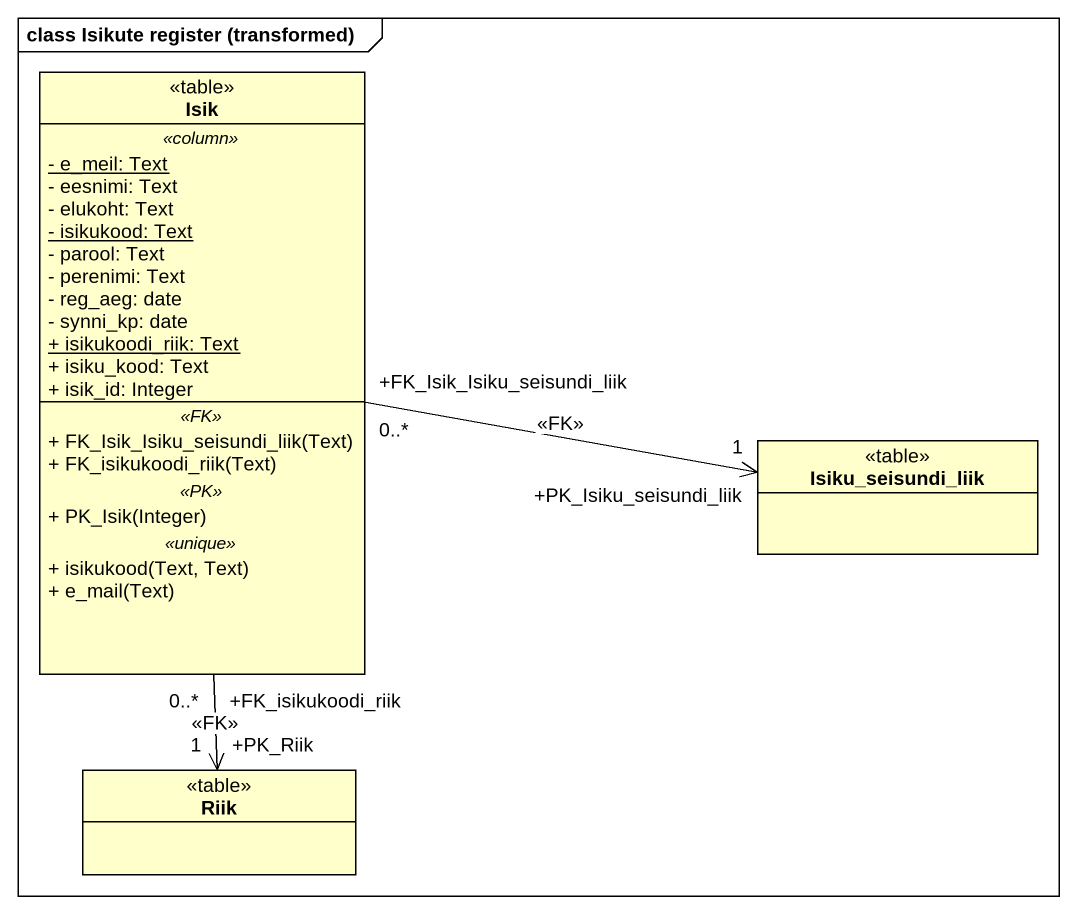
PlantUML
@startuml
mainframe class Isikute register (transformed)
hide circle
hide empty members
skinparam classAttributeIconSize 0
class Isik <<table>> {
  .. <<column>> ..
  {static} - e_meil: Text
  - eesnimi: Text
  - elukoht: Text
  {static} - isikukood: Text
  - parool: Text
  - perenimi: Text
  - reg_aeg: date
  - synni_kp: date
  {static} + isikukoodi_riik: Text
  + isiku_kood: Text
  + isik_id: Integer
  .. <<FK>> ..
  + FK_Isik_Isiku_seisundi_liik(Text)
  + FK_isikukoodi_riik(Text)
  .. <<PK>> ..
  + PK_Isik(Integer)
  .. <<unique>> ..
  + isikukood(Text, Text)
  + e_mail(Text)
}
class Isiku_seisundi_liik <<table>>
class Riik <<table>>
Isik "+FK_Isik_Isiku_seisundi_liik\n0..*" -right-> "+PK_Isiku_seisundi_liik\n1" Isiku_seisundi_liik : <<FK>>
Isik "+FK_isikukoodi_riik\n0..*" --> "+PK_Riik\n1" Riik : <<FK>>
@enduml
